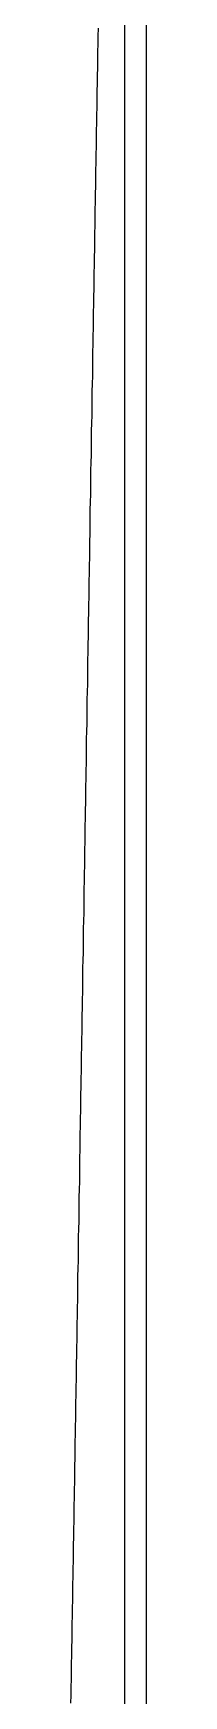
# Model space of a CAD drawing. Header units: millimetres. Extents: x 2213 to 82676, y 1050 to 28650.
# Drawn here: x 20277.96 to 20278.3, y 10388.42 to 10396.09 of the extents above; entities that cross this region are included whole.
import ezdxf

# ---------------------------------------------------------------- set-up
doc = ezdxf.new("R2010")
doc.units = ezdxf.units.MM
doc.header["$LTSCALE"] = 200
doc.linetypes.add('DASHED', pattern=[0.75, 0.5, -0.25])
doc.layers.add('A-FIX', color=5, linetype='Continuous')

# ---------------------------------------------------------------- blocks, each defined once
blk = doc.blocks.new('A$C657279D5')
at = {"linetype": 'Continuous'}
for p, q in [((-79.170543, 786.428899), (-79.170543, 823.571101)), ((-79.070842, 786.655766), (-79.070842, 823.344234))]:
    blk.add_line(p, q, dxfattribs=at)
at = {"linetype": 'DASHED'}
blk.add_lwpolyline([(-78.948307, 808.752292), (-78.947307, 808.715292), (-78.947307, 808.679292), (-78.946307, 808.642292), (-78.945307, 808.606292), (-78.945307, 808.569292), (-78.944307, 808.533292), (-78.944307, 808.496292), (-78.943307, 808.460292), (-78.942307, 808.423292), (-78.942307, 808.387292), (-78.941307, 808.350292), (-78.941307, 808.314292), (-78.940307, 808.277292), (-78.939307, 808.241292), (-78.939307, 808.205292), (-78.938307, 808.168292), (-78.938307, 808.132292), (-78.937307, 808.095292), (-78.936307, 808.059292), (-78.936307, 808.022292), (-78.935307, 807.986292), (-78.935307, 807.949292), (-78.934307, 807.913292), (-78.933307, 807.876292), (-78.933307, 807.840292), (-78.932307, 807.803292), (-78.932307, 807.767292), (-78.931307, 807.730292), (-78.930307, 807.694292), (-78.930307, 807.657292), (-78.929307, 807.621292), (-78.929307, 807.584292), (-78.928307, 807.548292), (-78.927307, 807.512292), (-78.927307, 807.475292), (-78.926307, 807.439292), (-78.926307, 807.402292), (-78.925307, 807.366292), (-78.924307, 807.329292), (-78.924307, 807.293292), (-78.923307, 807.256292), (-78.923307, 807.220292), (-78.922307, 807.183292), (-78.922307, 807.147292), (-78.921307, 807.110292), (-78.920307, 807.074292), (-78.920307, 807.037292), (-78.919307, 807.001292), (-78.919307, 806.964292), (-78.918307, 806.928292), (-78.917307, 806.892292), (-78.917307, 806.855292), (-78.916307, 806.819292), (-78.916307, 806.782292), (-78.915307, 806.746292), (-78.914307, 806.709292), (-78.914307, 806.673292), (-78.913307, 806.636292), (-78.913307, 806.600292), (-78.912307, 806.563292), (-78.911307, 806.527292), (-78.911307, 806.490292), (-78.910307, 806.454292), (-78.910307, 806.417292), (-78.909307, 806.381292), (-78.909307, 806.344292), (-78.908307, 806.308292), (-78.907307, 806.271292), (-78.907307, 806.235292), (-78.906307, 806.199292), (-78.906307, 806.162292), (-78.905307, 806.126292), (-78.904307, 806.089292), (-78.904307, 806.053292), (-78.903307, 806.016292), (-78.903307, 805.980292), (-78.902307, 805.943292), (-78.901307, 805.907292), (-78.901307, 805.870292), (-78.900307, 805.834292), (-78.900307, 805.797292), (-78.899307, 805.761292), (-78.899307, 805.724292), (-78.898307, 805.688292), (-78.897307, 805.651292), (-78.897307, 805.615292), (-78.896307, 805.579292), (-78.896307, 805.542292), (-78.895307, 805.506292), (-78.894307, 805.469292), (-78.894307, 805.433292), (-78.893307, 805.396292), (-78.893307, 805.360292), (-78.892307, 805.323292), (-78.892307, 805.287292), (-78.891307, 805.250292), (-78.890307, 805.214292), (-78.890307, 805.177292), (-78.889307, 805.141292), (-78.889307, 805.104292), (-78.888307, 805.068292), (-78.887307, 805.031292), (-78.887307, 804.995292), (-78.886307, 804.958292), (-78.886307, 804.922292), (-78.885307, 804.886292), (-78.884307, 804.849292), (-78.884307, 804.813292), (-78.883307, 804.776292), (-78.883307, 804.740292), (-78.882307, 804.703292), (-78.882307, 804.667292), (-78.881307, 804.630292), (-78.880307, 804.594292), (-78.880307, 804.557292), (-78.879307, 804.521292), (-78.879307, 804.484292), (-78.878307, 804.448292), (-78.877307, 804.411292), (-78.877307, 804.375292), (-78.876307, 804.338292), (-78.876307, 804.302292), (-78.875307, 804.265292), (-78.875307, 804.229292), (-78.874307, 804.193292), (-78.873307, 804.156292), (-78.873307, 804.120292), (-78.872307, 804.083292), (-78.872307, 804.047292), (-78.871307, 804.010292), (-78.870307, 803.974292), (-78.870307, 803.937292), (-78.869307, 803.901292), (-78.869307, 803.864292), (-78.868307, 803.828292), (-78.867307, 803.791292), (-78.867307, 803.755292), (-78.866307, 803.718292), (-78.866307, 803.682292), (-78.865307, 803.645292), (-78.865307, 803.609292), (-78.864307, 803.573292), (-78.863307, 803.536292), (-78.863307, 803.500292), (-78.862307, 803.463292), (-78.862307, 803.427292), (-78.861307, 803.390292), (-78.860307, 803.354292), (-78.860307, 803.317292), (-78.859307, 803.281292), (-78.859307, 803.244292), (-78.858307, 803.208292), (-78.857307, 803.171292), (-78.857307, 803.135292), (-78.856307, 803.098292), (-78.856307, 803.062292), (-78.855307, 803.025292), (-78.854307, 802.989292), (-78.854307, 802.952292), (-78.853307, 802.916292), (-78.853307, 802.880292), (-78.852307, 802.843292), (-78.852307, 802.807292), (-78.851307, 802.770292), (-78.850307, 802.734292), (-78.850307, 802.697292), (-78.849307, 802.661292), (-78.849307, 802.624292), (-78.848307, 802.588292), (-78.847307, 802.551292), (-78.847307, 802.515292), (-78.846307, 802.478292), (-78.846307, 802.442292), (-78.845307, 802.405292), (-78.844307, 802.369292), (-78.844307, 802.332292), (-78.843307, 802.296292), (-78.843307, 802.260292), (-78.842307, 802.223292), (-78.841307, 802.187292), (-78.841307, 802.150292), (-78.840307, 802.114292), (-78.840307, 802.077292), (-78.839307, 802.041292), (-78.838307, 802.004292), (-78.838307, 801.968292), (-78.837307, 801.931292), (-78.837307, 801.895292), (-78.836307, 801.858292), (-78.835307, 801.822292), (-78.835307, 801.785292), (-78.834307, 801.749292), (-78.834307, 801.712292), (-78.833307, 801.676292), (-78.832307, 801.639292), (-78.832307, 801.603292), (-78.831307, 801.567292), (-78.831307, 801.530292), (-78.830307, 801.494292), (-78.829307, 801.457292), (-78.829307, 801.421292), (-78.828307, 801.384292), (-78.828307, 801.348292), (-78.827307, 801.311292), (-78.826307, 801.275292), (-78.826307, 801.238292), (-78.825307, 801.202292), (-78.825307, 801.165292), (-78.824307, 801.129292), (-78.823307, 801.092292), (-78.823307, 801.056292), (-78.822307, 801.019292)], dxfattribs=at)

msp = doc.modelspace()

# ---------------------------------------------------------------- block references
at = {"layer": 'A-FIX', "xscale": -1}
msp.add_blockref('A$C657279D5', (20199.133, 9587.3625), dxfattribs=at)

doc.saveas('drawing.dxf')
